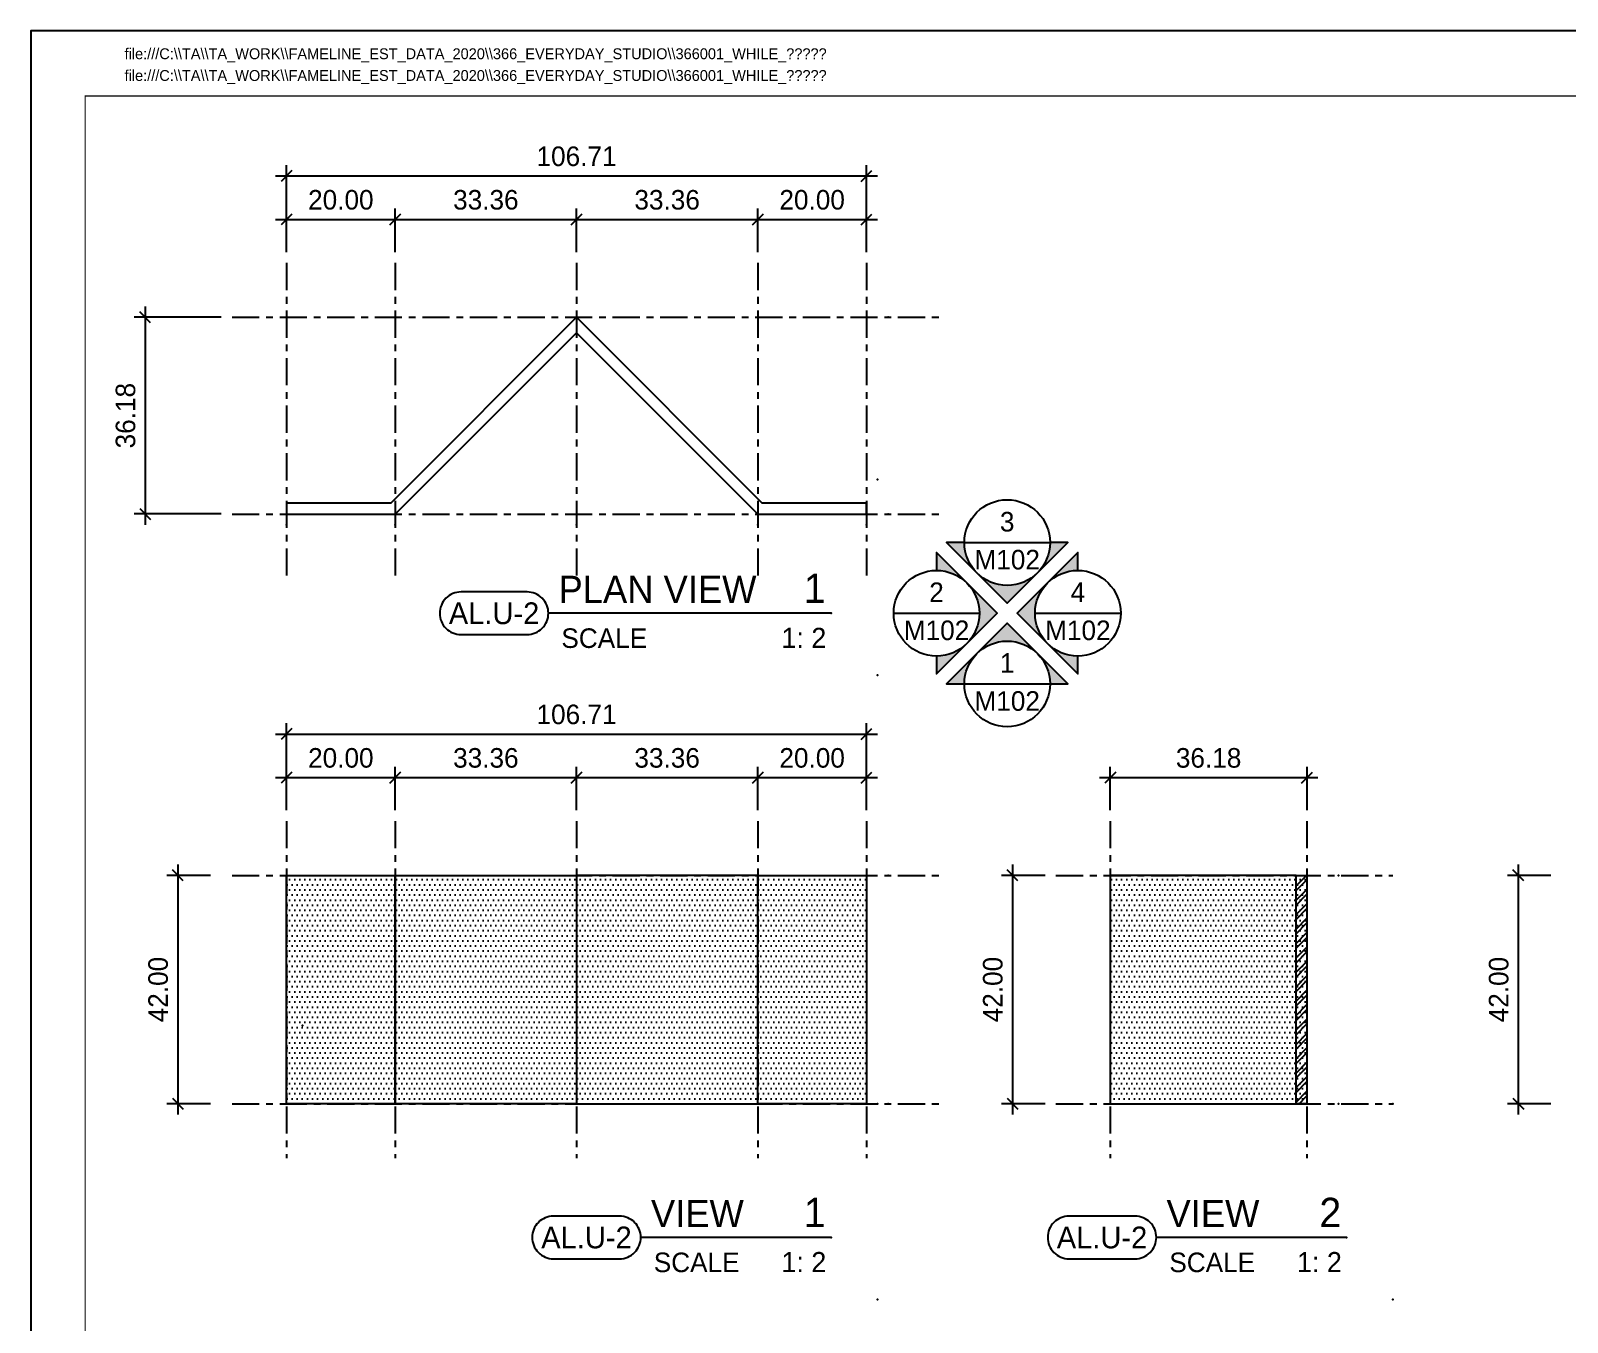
# Model space of a CAD drawing. Header units: millimetres. Extents: x -244126 to 368105, y -173968 to 259060.
# Drawn here: x 16354.9 to 16637.6, y 56579.2 to 56816.8 of the extents above; entities that cross this region are included whole.
import ezdxf
from ezdxf.enums import TextEntityAlignment as Align

# ---------------------------------------------------------------- set-up
doc = ezdxf.new("R2010")
doc.units = ezdxf.units.MM
doc.header["$MEASUREMENT"] = 0
for name, pattern in [('005_GG_TA_LINE', [13.75, 5, -1.25, 1.25, -1.25, 5]), ('ACAD_ISO04W100', [30, 24, -3, 0, -3]), ('BORDER2', [22.225, 6.35, -3.175, 6.35, -3.175, 0, -3.175]), ('CENTER', [2, 1.25, -0.25, 0.25, -0.25]), ('TA_GL_000.00010', [0.000275, 0.0001, -2.5e-05, 2.5e-05, -2.5e-05, 0.0001]), ('TA_GL_005.00', [13.75, 5, -1.25, 1.25, -1.25, 5])]:
    doc.linetypes.add(name, pattern=pattern)
for name, color, linetype in [('000 - GRID', 8, 'CENTER'), ('000 - H A T C H', 8, 'Continuous'), ('000 - L I N E 0.1', 1, 'Continuous'), ('000 - SYMBOL CON', 1, 'Continuous'), ('000 - T E X T', 4, 'Continuous'), ('000 - TITLEBLOCK', 4, 'Continuous'), ('A04_TUBE SERIES', 7, 'Continuous')]:
    doc.layers.add(name, color=color, linetype=linetype)
doc.styles.add('Cetury Gothic', font='GOTHIC.TTF')
doc.styles.add('CORDIA', font='cordia.shx')
doc.styles.add('MtXpl_BrowalliaUPC', font='BrowalliaUPC.ttf')
doc.styles.add('TA', font='Cordia New.ttf', dxfattribs={"height": 4.5})
doc.dimstyles.new('DIM E-E', dxfattribs={"dimscale": 2, "dimtxt": 0.18, "dimasz": 0.1, "dimexe": 0.1, "dimexo": 0.1, "dimgap": 0.09, "dimtad": 1, "dimtoh": 1, "dimzin": 0, "dimdsep": 46, "dimtxsty": 'CORDIA', "dimblk": 'OBLIQUE', "dimcen": 0.1, "dimdle": 0.1, "dimclrd": 40, "dimclre": 140, "dimclrt": 3, "dimadec": 0, "dimazin": 0, "dimtfac": 1, "dimtix": 1, "dimtmove": 2, "dimatfit": 3, "dimfxl": 1, "dimtolj": 1, "dimtzin": 0, "dimarcsym": 0})

# ---------------------------------------------------------------- blocks, each defined once
blk = doc.blocks.new('A$Cfd196da9')
at = {"color": 0, "linetype": 'ByBlock', "const_width": 0.1}
blk.add_lwpolyline([(-143.5, -98), (96.5, -98), (96.5, 99), (-143.5, 99)], close=True, dxfattribs=at)
blk = doc.blocks.new('*U1675')
at = {"linetype": '005_GG_TA_LINE'}
blk.add_point((50, 237), dxfattribs=at)
at = {"layer": '000 - L I N E 0.1', "color": 21, "linetype": 'Continuous'}
blk.add_lwpolyline([(14.24, 420), (0, 420), (0, 405.76)], dxfattribs=at)
at = {"layer": '000 - TITLEBLOCK', "color": 250}
blk.add_lwpolyline([(0, 0), (594, 0), (594, 420), (0, 420)], close=True, dxfattribs=at)
at = {"layer": '000 - T E X T', "color": 3, "xscale": 2, "yscale": 2, "zscale": 2}
blk.add_blockref('A$Cfd196da9', (297, 210), dxfattribs=at)
at = {"color": 4, "style": 'TA'}
blk.add_attdef('SCALE_SIZE', text='', height=2.5, dxfattribs=at).set_placement((573.51, 10.03), align=Align.MIDDLE_LEFT)
blk.add_attdef('PAPER_SIZE', text='', height=2.5, dxfattribs=at).set_placement((568.6, 9.97), align=Align.MIDDLE_RIGHT)
at = {"layer": '000 - T E X T', "color": 250, "style": 'TA'}
for tag, height, p in [('SUPERLINK', 2, (17.26, 415.77)), ('NAMEFILE', 2, (17.26, 411.76)), ('SC', 40, (3.36, 375.21))]:
    blk.add_attdef(tag, text='', height=height, dxfattribs=at).set_placement(p, align=Align.MIDDLE_LEFT)
at = {"layer": '000 - T E X T', "color": 4, "style": 'TA'}
for tag, height, p in [('NAME_JOB_1', 2, (523.67, 338.25)), ('NAME_JOB_2', 2, (523.67, 333.89)), ('NAME_PROJECT_1', 3, (493.81, 318.97)), ('NAME_PROJECT_2', 3, (493.81, 311.57)), ('NAME_PROJECT_3', 3, (493.81, 304.17)), ('CODE_VALUE_1', 1.9, (521.15, 289.12)), ('CODE_VALUE_2', 1.9, (521.15, 283.12)), ('PART_NAME_VALUE_1', 1.9, (521.15, 275.87)), ('PART_NAME_VALUE_2', 1.9, (521.15, 269.87)), ('PART_NAME_VALUE_3', 1.9, (521.15, 263.87)), ('MATTERIAL_VALUE_1', 3.6, (521.96, 256.9)), ('SPEC_VALUE', 3.6, (521.96, 248.68)), ('THICKNESS_VALUE', 3.6, (521.96, 240.53)), ('COATING_VALUE_1', 3.6, (521.96, 232.5)), ('COATING_VALUE_2', 3.6, (521.96, 224.47)), ('NAME_TITLE_1', 2.4, (494.51, 77.62)), ('NAME_TITLE_2', 2.4, (494.51, 70.96)), ('NAME_TITLE_3', 2.4, (494.51, 64.3)), ('DRAWING_NO1', 2.4, (494.61, 32.92)), ('DRAWING_NO2', 2.4, (494.61, 24.91))]:
    blk.add_attdef(tag, text='', height=height, dxfattribs=at).set_placement(p, align=Align.MIDDLE_LEFT)
for tag, p in [('NAME_DAFT', (553.41, 136.22)), ('NAME_CHECKED', (553.41, 122.6)), ('NAME_DESIGNER', (553.41, 109.21)), ('NAME_DESIGN_MGR', (553.41, 95.12))]:
    blk.add_attdef(tag, text='', height=3.6, dxfattribs=at).set_placement(p, align=Align.MIDDLE_CENTER)
for tag, p, height in [('REV', (553.53, 50.25), 3.75), ('NAME_REMARK', (55.29, 17.3), 4)]:
    blk.add_attdef(tag, p, '', height=height, dxfattribs=at)
at = {"layer": '000 - T E X T', "color": 4, "style": 'Cetury Gothic'}
for tag, p in [('SHEET_NO.', (561.58, 34)), ('TOTAL_SHEET_NO.', (560.97, 17.64))]:
    blk.add_attdef(tag, text='', height=3.6, dxfattribs=at).set_placement(p, align=Align.CENTER)
blk = doc.blocks.new('*U4469')
at = {"color": 3}
blk.add_point((0, -38.18), dxfattribs=at)
at = {"layer": '000 - GRID', "color": 0, "linetype": 'ByBlock'}
blk.add_line((0, 10), (0, -48.18), dxfattribs=at)
at = {"layer": '000 - GRID', "color": 0}
blk.add_point((0, 0), dxfattribs=at)
at = {"style": 'TA', "flags": 1}
blk.add_attdef('LOCATION', (6, 6), '', height=4.5, dxfattribs=at)
blk = doc.blocks.new('*U4470')
at = {"color": 3}
blk.add_point((0, -110.71), dxfattribs=at)
at = {"layer": '000 - GRID', "color": 0, "linetype": 'ByBlock'}
blk.add_line((0, 10), (0, -120.71), dxfattribs=at)
at = {"layer": '000 - GRID', "color": 0}
blk.add_point((0, 0), dxfattribs=at)
at = {"style": 'TA', "flags": 1}
blk.add_attdef('LOCATION', (6, 6), '', height=4.5, dxfattribs=at)
blk = doc.blocks.new('A$C2FD3211E')
h = blk.add_hatch(color=2)
h.paths.add_polyline_path([(2.01, 7.26, -0.198912), (2.84, 5.25), (4.02, 5.25)])
h.paths.add_polyline_path([(-2.01, 7.26), (-4.02, 5.25), (-2.84, 5.25, -0.198912)])
h.paths.add_polyline_path([(0, 9.27), (-2.01, 7.26, -0.198912), (0, 8.09, -0.198912), (2.01, 7.26)])
at = {"color": 2}
blk.add_lwpolyline([(2.84, 5.25), (4.02, 5.25), (0, 9.27), (-4.02, 5.25), (-2.84, 5.25)], dxfattribs=at)
blk = doc.blocks.new('A$C66cdf1b7')
at = {"color": 2}
for p, q in [((-3.94, 6.5), (3.94, 6.5)), ((-10.44, 0), (-2.56, 0)), ((2.56, 0), (10.44, 0)), ((-3.94, -6.5), (3.94, -6.5))]:
    blk.add_line(p, q, dxfattribs=at)
for centre in [(0, 6.5), (0, 6.5), (-6.5, 0), (-6.5, 0), (6.5, 0), (6.5, 0), (0, -6.5), (0, -6.5)]:
    blk.add_circle(centre, 3.94, dxfattribs=at)
at = {"color": 3, "xscale": 1.387206065883648, "yscale": 1.387206065883648, "zscale": 1.387206065883648}
for p, rotation in [((0, 13.78), 180), ((-13.78, 0), 270), ((13.78, 0), 89.99999999999997)]:
    blk.add_blockref('A$C2FD3211E', p, dxfattribs=dict(at, rotation=rotation))
blk.add_blockref('A$C2FD3211E', (0, -13.78), dxfattribs=at)
at = {"color": 0, "style": 'Cetury Gothic'}
for tag, p in [('ELE3', (0, 8.42)), ('ELE3_DRAWING', (0, 4.93)), ('ELE2', (-6.5, 1.93)), ('ELE4', (6.5, 1.93)), ('ELE2_DRAWING', (-6.5, -1.57)), ('ELE4_DRAWING', (6.5, -1.57)), ('ELE1', (0, -4.57)), ('ELE1_DRAWING', (0, -8.07))]:
    blk.add_attdef(tag, text='', height=1.8, dxfattribs=at).set_placement(p, align=Align.MIDDLE_CENTER)
blk = doc.blocks.new('*U4481')
at = {"color": 4}
blk.add_line((-4.26, 5.7), (-21.76, 5.7), dxfattribs=at)
at = {"linetype": 'TA_GL_000.00010'}
blk.add_point((0, 18), dxfattribs=at)
for p in [(-4.26, 5.7), (0, 0)]:
    blk.add_point(p)
at = {"layer": '000 - SYMBOL CON', "color": 0, "linetype": 'ByBlock'}
blk.add_lwpolyline([(-29.8, 7.66, 0.414214), (-31.76, 5.7, 0.414214), (-29.8, 3.74), (-23.72, 3.74, 0.414214), (-21.76, 5.7, 0.414214), (-23.72, 7.66)], format="xyb", close=True, dxfattribs=at)
at = {"color": 4, "linetype": 'BORDER2', "style": 'Cetury Gothic'}
blk.add_text('SCALE', height=1.8, dxfattribs=at).set_placement((-20.57, 2.51))
at = {"color": 0, "style": 'TA'}
for tag, p in [('HEADING2', (-20.83, 10.65)), ('HEADING', (-20.83, 6.65))]:
    blk.add_attdef(tag, p, '', height=2.5, dxfattribs=at)
for tag, height, p in [('LO', 2.7, (-4.76, 6.65)), ('SC', 1.85, (-4.7, 2.51))]:
    blk.add_attdef(tag, text='', height=height, dxfattribs=at).set_placement(p, align=Align.RIGHT)
at = {"layer": '000 - T E X T', "color": 0, "style": 'MtXpl_BrowalliaUPC'}
blk.add_attdef('NO.CODE', text='', height=2, dxfattribs=at).set_placement((-26.76, 5.7), align=Align.MIDDLE_CENTER)
blk = doc.blocks.new('*U875')
at = {"color": 4}
blk.add_line((-4.26, 5.7), (-30.26, 5.7), dxfattribs=at)
at = {"linetype": 'TA_GL_000.00010'}
blk.add_point((0, 18), dxfattribs=at)
for p in [(-4.26, 5.7), (0, 0)]:
    blk.add_point(p)
at = {"layer": '000 - SYMBOL CON', "color": 0, "linetype": 'ByBlock'}
blk.add_lwpolyline([(-38.3, 7.66, 0.414214), (-40.26, 5.7, 0.414214), (-38.3, 3.74), (-32.22, 3.74, 0.414214), (-30.26, 5.7, 0.414214), (-32.22, 7.66)], format="xyb", close=True, dxfattribs=at)
at = {"color": 4, "linetype": 'BORDER2', "style": 'Cetury Gothic'}
blk.add_text('SCALE', height=1.8, dxfattribs=at).set_placement((-29.07, 2.51))
at = {"color": 0, "style": 'TA'}
for tag, p in [('HEADING2', (-29.33, 10.65)), ('HEADING', (-29.33, 6.65))]:
    blk.add_attdef(tag, p, '', height=2.5, dxfattribs=at)
for tag, height, p in [('LO', 2.7, (-4.76, 6.65)), ('SC', 1.85, (-4.7, 2.51))]:
    blk.add_attdef(tag, text='', height=height, dxfattribs=at).set_placement(p, align=Align.RIGHT)
at = {"layer": '000 - T E X T', "color": 0, "style": 'MtXpl_BrowalliaUPC'}
blk.add_attdef('NO.CODE', text='', height=2, dxfattribs=at).set_placement((-35.26, 5.7), align=Align.MIDDLE_CENTER)
blk = doc.blocks.new('*U4478')
at = {"color": 4}
blk.add_line((-4.26, 5.7), (-21.76, 5.7), dxfattribs=at)
at = {"linetype": 'TA_GL_000.00010'}
blk.add_point((0, 18), dxfattribs=at)
for p in [(-4.26, 5.7), (0, 0)]:
    blk.add_point(p)
at = {"layer": '000 - SYMBOL CON', "color": 0, "linetype": 'ByBlock'}
blk.add_lwpolyline([(-29.8, 7.66, 0.414214), (-31.76, 5.7, 0.414214), (-29.8, 3.74), (-23.72, 3.74, 0.414214), (-21.76, 5.7, 0.414214), (-23.72, 7.66)], format="xyb", close=True, dxfattribs=at)
at = {"color": 4, "linetype": 'BORDER2', "style": 'Cetury Gothic'}
blk.add_text('SCALE', height=1.8, dxfattribs=at).set_placement((-20.57, 2.51))
at = {"color": 0, "style": 'TA'}
for tag, p in [('HEADING2', (-20.83, 10.65)), ('HEADING', (-20.83, 6.65))]:
    blk.add_attdef(tag, p, '', height=2.5, dxfattribs=at)
for tag, height, p in [('LO', 2.7, (-4.76, 6.65)), ('SC', 1.85, (-4.7, 2.51))]:
    blk.add_attdef(tag, text='', height=height, dxfattribs=at).set_placement(p, align=Align.RIGHT)
at = {"layer": '000 - T E X T', "color": 0, "style": 'MtXpl_BrowalliaUPC'}
blk.add_attdef('NO.CODE', text='', height=2, dxfattribs=at).set_placement((-26.76, 5.7), align=Align.MIDDLE_CENTER)
blk = doc.blocks.new('*U4474')
at = {"color": 3}
blk.add_point((0, -42), dxfattribs=at)
at = {"layer": '000 - GRID', "color": 0, "linetype": 'ByBlock'}
blk.add_line((0, 10), (0, -52), dxfattribs=at)
at = {"layer": '000 - GRID', "color": 0}
blk.add_point((0, 0), dxfattribs=at)
at = {"style": 'TA', "flags": 1}
blk.add_attdef('LOCATION', (6, 6), '', height=4.5, dxfattribs=at)
blk = doc.blocks.new('_Oblique')
at = {"color": 0, "linetype": 'ByBlock', "lineweight": -2}
blk.add_line((-0.5, -0.5), (0.5, 0.5), dxfattribs=at)
blk = doc.blocks.new('*D4475')
at = {"layer": 'A04_TUBE SERIES', "color": 40, "lineweight": -2, "transparency": 16777216}
blk.add_line((16381.93, 56663.4), (16381.93, 56617.4), dxfattribs=at)
at = {"layer": 'A04_TUBE SERIES', "color": 140, "linetype": 'ACAD_ISO04W100', "lineweight": -2, "transparency": 16777216}
for p, q in [((16387.93, 56661.4), (16379.93, 56661.4)), ((16387.93, 56619.4), (16379.93, 56619.4))]:
    blk.add_line(p, q, dxfattribs=at)
at = {"layer": 'Defpoints', "color": 0, "transparency": 16777216}
for p in [(16389.93, 56661.4), (16381.93, 56619.4), (16389.93, 56619.4)]:
    blk.add_point(p, dxfattribs=at)
at = {"layer": 'A04_TUBE SERIES', "color": 40, "lineweight": -2, "transparency": 16777216, "xscale": 2, "yscale": 2, "zscale": 2}
for p, rotation in [((16381.93, 56661.4), 90), ((16381.93, 56619.4), 270)]:
    blk.add_blockref('_Oblique', p, dxfattribs=dict(at, rotation=rotation))
at = {"layer": 'A04_TUBE SERIES', "color": 3, "transparency": 16777216, "insert": (16378.33, 56640.4), "char_height": 3.6, "attachment_point": 5, "rotation": 90, "style": 'CORDIA'}
blk.add_mtext('\\A1;42.00', dxfattribs=at)
blk = doc.blocks.new('*D4476')
at = {"layer": 'A04_TUBE SERIES', "color": 40, "lineweight": -2, "transparency": 16777216}
blk.add_line((16535.49, 56663.4), (16535.49, 56617.4), dxfattribs=at)
at = {"layer": 'A04_TUBE SERIES', "color": 140, "linetype": 'ACAD_ISO04W100', "lineweight": -2, "transparency": 16777216}
for p, q in [((16541.49, 56661.4), (16533.49, 56661.4)), ((16541.49, 56619.4), (16533.49, 56619.4))]:
    blk.add_line(p, q, dxfattribs=at)
at = {"layer": 'Defpoints', "color": 0, "transparency": 16777216}
for p in [(16543.49, 56661.4), (16535.49, 56619.4), (16543.49, 56619.4)]:
    blk.add_point(p, dxfattribs=at)
at = {"layer": 'A04_TUBE SERIES', "color": 40, "lineweight": -2, "transparency": 16777216, "xscale": 2, "yscale": 2, "zscale": 2}
for p, rotation in [((16535.49, 56661.4), 90), ((16535.49, 56619.4), 270)]:
    blk.add_blockref('_Oblique', p, dxfattribs=dict(at, rotation=rotation))
at = {"layer": 'A04_TUBE SERIES', "color": 3, "transparency": 16777216, "insert": (16531.89, 56640.4), "char_height": 3.6, "attachment_point": 5, "rotation": 90, "style": 'CORDIA'}
blk.add_mtext('\\A1;42.00', dxfattribs=at)
blk = doc.blocks.new('*D4477')
at = {"layer": 'A04_TUBE SERIES', "color": 40, "lineweight": -2, "transparency": 16777216}
blk.add_line((16551.49, 56679.4), (16591.68, 56679.4), dxfattribs=at)
at = {"layer": 'A04_TUBE SERIES', "color": 140, "linetype": 'ACAD_ISO04W100', "lineweight": -2, "transparency": 16777216}
for p, q in [((16553.49, 56673.4), (16553.49, 56681.4)), ((16589.68, 56673.4), (16589.68, 56681.4))]:
    blk.add_line(p, q, dxfattribs=at)
at = {"layer": 'Defpoints', "color": 0, "transparency": 16777216}
for p in [(16589.68, 56679.4), (16553.49, 56671.4), (16589.68, 56671.4)]:
    blk.add_point(p, dxfattribs=at)
at = {"layer": 'A04_TUBE SERIES', "color": 40, "lineweight": -2, "transparency": 16777216, "xscale": 2, "yscale": 2, "zscale": 2, "rotation": 180}
blk.add_blockref('_Oblique', (16553.49, 56679.4), dxfattribs=at)
at = {"layer": 'A04_TUBE SERIES', "color": 40, "lineweight": -2, "transparency": 16777216, "xscale": 2, "yscale": 2, "zscale": 2}
blk.add_blockref('_Oblique', (16589.68, 56679.4), dxfattribs=at)
at = {"layer": 'A04_TUBE SERIES', "color": 3, "transparency": 16777216, "insert": (16571.58, 56683), "char_height": 3.6, "attachment_point": 5, "style": 'CORDIA'}
blk.add_mtext('\\A1;36.18', dxfattribs=at)
blk = doc.blocks.new('*D4605')
at = {"color": 140, "linetype": 'ACAD_ISO04W100', "lineweight": -2, "transparency": 16777216}
for p, q in [((16401.93, 56776.07), (16401.93, 56784.07)), ((16421.93, 56776.07), (16421.93, 56784.07))]:
    blk.add_line(p, q, dxfattribs=at)
at = {"color": 40, "lineweight": -2, "transparency": 16777216}
blk.add_line((16399.93, 56782.07), (16423.93, 56782.07), dxfattribs=at)
at = {"layer": 'Defpoints', "color": 0, "transparency": 16777216}
for p in [(16421.93, 56782.07), (16401.93, 56774.07), (16421.93, 56774.07)]:
    blk.add_point(p, dxfattribs=at)
at = {"color": 40, "lineweight": -2, "transparency": 16777216, "xscale": 2, "yscale": 2, "zscale": 2, "rotation": 180}
blk.add_blockref('_Oblique', (16401.93, 56782.07), dxfattribs=at)
at = {"color": 40, "lineweight": -2, "transparency": 16777216, "xscale": 2, "yscale": 2, "zscale": 2}
blk.add_blockref('_Oblique', (16421.93, 56782.07), dxfattribs=at)
at = {"color": 3, "transparency": 16777216, "insert": (16411.93, 56785.67), "char_height": 3.6, "attachment_point": 5, "style": 'CORDIA'}
blk.add_mtext('\\A1;20.00', dxfattribs=at)
blk = doc.blocks.new('*D4606')
at = {"color": 140, "linetype": 'ACAD_ISO04W100', "lineweight": -2, "transparency": 16777216}
for p, q in [((16421.93, 56776.07), (16421.93, 56784.07)), ((16455.29, 56776.07), (16455.29, 56784.07))]:
    blk.add_line(p, q, dxfattribs=at)
at = {"color": 40, "lineweight": -2, "transparency": 16777216}
blk.add_line((16419.93, 56782.07), (16457.29, 56782.07), dxfattribs=at)
at = {"layer": 'Defpoints', "color": 0, "transparency": 16777216}
for p in [(16455.29, 56782.07), (16421.93, 56774.07), (16455.29, 56774.07)]:
    blk.add_point(p, dxfattribs=at)
at = {"color": 40, "lineweight": -2, "transparency": 16777216, "xscale": 2, "yscale": 2, "zscale": 2, "rotation": 180}
blk.add_blockref('_Oblique', (16421.93, 56782.07), dxfattribs=at)
at = {"color": 40, "lineweight": -2, "transparency": 16777216, "xscale": 2, "yscale": 2, "zscale": 2}
blk.add_blockref('_Oblique', (16455.29, 56782.07), dxfattribs=at)
at = {"color": 3, "transparency": 16777216, "insert": (16438.61, 56785.67), "char_height": 3.6, "attachment_point": 5, "style": 'CORDIA'}
blk.add_mtext('\\A1;33.36', dxfattribs=at)
blk = doc.blocks.new('*D4607')
at = {"color": 140, "linetype": 'ACAD_ISO04W100', "lineweight": -2, "transparency": 16777216}
for p, q in [((16455.29, 56776.07), (16455.29, 56784.07)), ((16488.64, 56776.07), (16488.64, 56784.07))]:
    blk.add_line(p, q, dxfattribs=at)
at = {"color": 40, "lineweight": -2, "transparency": 16777216}
blk.add_line((16453.29, 56782.07), (16490.64, 56782.07), dxfattribs=at)
at = {"layer": 'Defpoints', "color": 0, "transparency": 16777216}
for p in [(16488.64, 56782.07), (16455.29, 56774.07), (16488.64, 56774.07)]:
    blk.add_point(p, dxfattribs=at)
at = {"color": 40, "lineweight": -2, "transparency": 16777216, "xscale": 2, "yscale": 2, "zscale": 2, "rotation": 180}
blk.add_blockref('_Oblique', (16455.29, 56782.07), dxfattribs=at)
at = {"color": 40, "lineweight": -2, "transparency": 16777216, "xscale": 2, "yscale": 2, "zscale": 2}
blk.add_blockref('_Oblique', (16488.64, 56782.07), dxfattribs=at)
at = {"color": 3, "transparency": 16777216, "insert": (16471.96, 56785.67), "char_height": 3.6, "attachment_point": 5, "style": 'CORDIA'}
blk.add_mtext('\\A1;33.36', dxfattribs=at)
blk = doc.blocks.new('*D4608')
at = {"color": 140, "linetype": 'ACAD_ISO04W100', "lineweight": -2, "transparency": 16777216}
for p, q in [((16488.64, 56776.07), (16488.64, 56784.07)), ((16508.64, 56776.07), (16508.64, 56784.07))]:
    blk.add_line(p, q, dxfattribs=at)
at = {"color": 40, "lineweight": -2, "transparency": 16777216}
blk.add_line((16486.64, 56782.07), (16510.64, 56782.07), dxfattribs=at)
at = {"layer": 'Defpoints', "color": 0, "transparency": 16777216}
for p in [(16508.64, 56782.07), (16488.64, 56774.07), (16508.64, 56774.07)]:
    blk.add_point(p, dxfattribs=at)
at = {"color": 40, "lineweight": -2, "transparency": 16777216, "xscale": 2, "yscale": 2, "zscale": 2, "rotation": 180}
blk.add_blockref('_Oblique', (16488.64, 56782.07), dxfattribs=at)
at = {"color": 40, "lineweight": -2, "transparency": 16777216, "xscale": 2, "yscale": 2, "zscale": 2}
blk.add_blockref('_Oblique', (16508.64, 56782.07), dxfattribs=at)
at = {"color": 3, "transparency": 16777216, "insert": (16498.64, 56785.67), "char_height": 3.6, "attachment_point": 5, "style": 'CORDIA'}
blk.add_mtext('\\A1;20.00', dxfattribs=at)
blk = doc.blocks.new('*D4609')
at = {"color": 140, "linetype": 'ACAD_ISO04W100', "lineweight": -2, "transparency": 16777216}
for p, q in [((16401.93, 56776.07), (16401.93, 56792.07)), ((16508.64, 56776.07), (16508.64, 56792.07))]:
    blk.add_line(p, q, dxfattribs=at)
at = {"color": 40, "lineweight": -2, "transparency": 16777216}
blk.add_line((16399.93, 56790.07), (16510.64, 56790.07), dxfattribs=at)
at = {"layer": 'Defpoints', "color": 0, "transparency": 16777216}
for p in [(16508.64, 56790.07), (16401.93, 56774.07), (16508.64, 56774.07)]:
    blk.add_point(p, dxfattribs=at)
at = {"color": 40, "lineweight": -2, "transparency": 16777216, "xscale": 2, "yscale": 2, "zscale": 2, "rotation": 180}
blk.add_blockref('_Oblique', (16401.93, 56790.07), dxfattribs=at)
at = {"color": 40, "lineweight": -2, "transparency": 16777216, "xscale": 2, "yscale": 2, "zscale": 2}
blk.add_blockref('_Oblique', (16508.64, 56790.07), dxfattribs=at)
at = {"color": 3, "transparency": 16777216, "insert": (16455.29, 56793.67), "char_height": 3.6, "attachment_point": 5, "style": 'CORDIA'}
blk.add_mtext('\\A1;106.71', dxfattribs=at)
blk = doc.blocks.new('*D4610')
at = {"color": 140, "linetype": 'ACAD_ISO04W100', "lineweight": -2, "transparency": 16777216}
for p, q in [((16389.93, 56764.07), (16373.93, 56764.07)), ((16389.93, 56727.89), (16373.93, 56727.89))]:
    blk.add_line(p, q, dxfattribs=at)
at = {"color": 40, "lineweight": -2, "transparency": 16777216}
blk.add_line((16375.93, 56766.07), (16375.93, 56725.89), dxfattribs=at)
at = {"layer": 'Defpoints', "color": 0, "transparency": 16777216}
for p in [(16391.93, 56764.07), (16375.93, 56727.89), (16391.93, 56727.89)]:
    blk.add_point(p, dxfattribs=at)
at = {"color": 40, "lineweight": -2, "transparency": 16777216, "xscale": 2, "yscale": 2, "zscale": 2}
for p, rotation in [((16375.93, 56764.07), 90), ((16375.93, 56727.89), 270)]:
    blk.add_blockref('_Oblique', p, dxfattribs=dict(at, rotation=rotation))
at = {"color": 3, "transparency": 16777216, "insert": (16372.33, 56745.98), "char_height": 3.6, "attachment_point": 5, "rotation": 90, "style": 'CORDIA'}
blk.add_mtext('\\A1;36.18', dxfattribs=at)
blk = doc.blocks.new('*D4617')
at = {"color": 40, "lineweight": -2, "transparency": 16777216}
blk.add_line((16399.93, 56679.4), (16423.93, 56679.4), dxfattribs=at)
at = {"color": 140, "linetype": 'ACAD_ISO04W100', "lineweight": -2, "transparency": 16777216}
for p, q in [((16401.93, 56673.4), (16401.93, 56681.4)), ((16421.93, 56673.4), (16421.93, 56681.4))]:
    blk.add_line(p, q, dxfattribs=at)
at = {"layer": 'Defpoints', "color": 0, "transparency": 16777216}
for p in [(16421.93, 56679.4), (16401.93, 56671.4), (16421.93, 56671.4)]:
    blk.add_point(p, dxfattribs=at)
at = {"color": 40, "lineweight": -2, "transparency": 16777216, "xscale": 2, "yscale": 2, "zscale": 2, "rotation": 180}
blk.add_blockref('_Oblique', (16401.93, 56679.4), dxfattribs=at)
at = {"color": 40, "lineweight": -2, "transparency": 16777216, "xscale": 2, "yscale": 2, "zscale": 2}
blk.add_blockref('_Oblique', (16421.93, 56679.4), dxfattribs=at)
at = {"color": 3, "transparency": 16777216, "insert": (16411.93, 56683), "char_height": 3.6, "attachment_point": 5, "style": 'CORDIA'}
blk.add_mtext('\\A1;20.00', dxfattribs=at)
blk = doc.blocks.new('*D4618')
at = {"color": 40, "lineweight": -2, "transparency": 16777216}
blk.add_line((16419.93, 56679.4), (16457.29, 56679.4), dxfattribs=at)
at = {"color": 140, "linetype": 'ACAD_ISO04W100', "lineweight": -2, "transparency": 16777216}
for p, q in [((16421.93, 56673.4), (16421.93, 56681.4)), ((16455.29, 56673.4), (16455.29, 56681.4))]:
    blk.add_line(p, q, dxfattribs=at)
at = {"layer": 'Defpoints', "color": 0, "transparency": 16777216}
for p in [(16455.29, 56679.4), (16421.93, 56671.4), (16455.29, 56671.4)]:
    blk.add_point(p, dxfattribs=at)
at = {"color": 40, "lineweight": -2, "transparency": 16777216, "xscale": 2, "yscale": 2, "zscale": 2, "rotation": 180}
blk.add_blockref('_Oblique', (16421.93, 56679.4), dxfattribs=at)
at = {"color": 40, "lineweight": -2, "transparency": 16777216, "xscale": 2, "yscale": 2, "zscale": 2}
blk.add_blockref('_Oblique', (16455.29, 56679.4), dxfattribs=at)
at = {"color": 3, "transparency": 16777216, "insert": (16438.61, 56683), "char_height": 3.6, "attachment_point": 5, "style": 'CORDIA'}
blk.add_mtext('\\A1;33.36', dxfattribs=at)
blk = doc.blocks.new('*D4619')
at = {"color": 40, "lineweight": -2, "transparency": 16777216}
blk.add_line((16453.29, 56679.4), (16490.64, 56679.4), dxfattribs=at)
at = {"color": 140, "linetype": 'ACAD_ISO04W100', "lineweight": -2, "transparency": 16777216}
for p, q in [((16455.29, 56673.4), (16455.29, 56681.4)), ((16488.64, 56673.4), (16488.64, 56681.4))]:
    blk.add_line(p, q, dxfattribs=at)
at = {"layer": 'Defpoints', "color": 0, "transparency": 16777216}
for p in [(16488.64, 56679.4), (16455.29, 56671.4), (16488.64, 56671.4)]:
    blk.add_point(p, dxfattribs=at)
at = {"color": 40, "lineweight": -2, "transparency": 16777216, "xscale": 2, "yscale": 2, "zscale": 2, "rotation": 180}
blk.add_blockref('_Oblique', (16455.29, 56679.4), dxfattribs=at)
at = {"color": 40, "lineweight": -2, "transparency": 16777216, "xscale": 2, "yscale": 2, "zscale": 2}
blk.add_blockref('_Oblique', (16488.64, 56679.4), dxfattribs=at)
at = {"color": 3, "transparency": 16777216, "insert": (16471.96, 56683), "char_height": 3.6, "attachment_point": 5, "style": 'CORDIA'}
blk.add_mtext('\\A1;33.36', dxfattribs=at)
blk = doc.blocks.new('*D4620')
at = {"color": 40, "lineweight": -2, "transparency": 16777216}
blk.add_line((16486.64, 56679.4), (16510.64, 56679.4), dxfattribs=at)
at = {"color": 140, "linetype": 'ACAD_ISO04W100', "lineweight": -2, "transparency": 16777216}
for p, q in [((16488.64, 56673.4), (16488.64, 56681.4)), ((16508.64, 56673.4), (16508.64, 56681.4))]:
    blk.add_line(p, q, dxfattribs=at)
at = {"layer": 'Defpoints', "color": 0, "transparency": 16777216}
for p in [(16508.64, 56679.4), (16488.64, 56671.4), (16508.64, 56671.4)]:
    blk.add_point(p, dxfattribs=at)
at = {"color": 40, "lineweight": -2, "transparency": 16777216, "xscale": 2, "yscale": 2, "zscale": 2, "rotation": 180}
blk.add_blockref('_Oblique', (16488.64, 56679.4), dxfattribs=at)
at = {"color": 40, "lineweight": -2, "transparency": 16777216, "xscale": 2, "yscale": 2, "zscale": 2}
blk.add_blockref('_Oblique', (16508.64, 56679.4), dxfattribs=at)
at = {"color": 3, "transparency": 16777216, "insert": (16498.64, 56683), "char_height": 3.6, "attachment_point": 5, "style": 'CORDIA'}
blk.add_mtext('\\A1;20.00', dxfattribs=at)
blk = doc.blocks.new('*D4621')
at = {"color": 40, "lineweight": -2, "transparency": 16777216}
blk.add_line((16399.93, 56687.4), (16510.64, 56687.4), dxfattribs=at)
at = {"color": 140, "linetype": 'ACAD_ISO04W100', "lineweight": -2, "transparency": 16777216}
for p, q in [((16401.93, 56673.4), (16401.93, 56689.4)), ((16508.64, 56673.4), (16508.64, 56689.4))]:
    blk.add_line(p, q, dxfattribs=at)
at = {"layer": 'Defpoints', "color": 0, "transparency": 16777216}
for p in [(16508.64, 56687.4), (16401.93, 56671.4), (16508.64, 56671.4)]:
    blk.add_point(p, dxfattribs=at)
at = {"color": 40, "lineweight": -2, "transparency": 16777216, "xscale": 2, "yscale": 2, "zscale": 2, "rotation": 180}
blk.add_blockref('_Oblique', (16401.93, 56687.4), dxfattribs=at)
at = {"color": 40, "lineweight": -2, "transparency": 16777216, "xscale": 2, "yscale": 2, "zscale": 2}
blk.add_blockref('_Oblique', (16508.64, 56687.4), dxfattribs=at)
at = {"color": 3, "transparency": 16777216, "insert": (16455.29, 56691), "char_height": 3.6, "attachment_point": 5, "style": 'CORDIA'}
blk.add_mtext('\\A1;106.71', dxfattribs=at)
blk = doc.blocks.new('*D4622')
at = {"layer": 'A04_TUBE SERIES', "color": 40, "lineweight": -2, "transparency": 16777216}
blk.add_line((16628.56, 56663.4), (16628.56, 56617.4), dxfattribs=at)
at = {"layer": 'A04_TUBE SERIES', "color": 140, "linetype": 'ACAD_ISO04W100', "lineweight": -2, "transparency": 16777216}
for p, q in [((16634.56, 56661.4), (16626.56, 56661.4)), ((16634.56, 56619.4), (16626.56, 56619.4))]:
    blk.add_line(p, q, dxfattribs=at)
at = {"layer": 'Defpoints', "color": 0, "transparency": 16777216}
for p in [(16636.56, 56661.4), (16628.56, 56619.4), (16636.56, 56619.4)]:
    blk.add_point(p, dxfattribs=at)
at = {"layer": 'A04_TUBE SERIES', "color": 40, "lineweight": -2, "transparency": 16777216, "xscale": 2, "yscale": 2, "zscale": 2}
for p, rotation in [((16628.56, 56661.4), 90), ((16628.56, 56619.4), 270)]:
    blk.add_blockref('_Oblique', p, dxfattribs=dict(at, rotation=rotation))
at = {"layer": 'A04_TUBE SERIES', "color": 3, "transparency": 16777216, "insert": (16624.96, 56640.4), "char_height": 3.6, "attachment_point": 5, "rotation": 90, "style": 'CORDIA'}
blk.add_mtext('\\A1;42.00', dxfattribs=at)

msp = doc.modelspace()

# ---------------------------------------------------------------- hatches: boundary and pattern name
at = {"layer": '000 - H A T C H'}
h = msp.add_hatch(dxfattribs=at)
h.set_pattern_fill('DOTS', color=1, scale=15)
h.paths.add_polyline_path([(16401.93042, 56661.39631), (16421.93042, 56661.39631), (16421.93042, 56619.39631), (16401.93042, 56619.39631)])
h = msp.add_hatch(dxfattribs=at)
h.set_pattern_fill('DOTS', color=8, scale=15)
h.paths.add_polyline_path([(16421.93042, 56661.39631), (16455.28576, 56661.39631), (16455.28576, 56619.39631), (16421.93042, 56619.39631)])
h = msp.add_hatch(dxfattribs=at)
h.set_pattern_fill('DOTS', color=8, scale=15)
h.paths.add_polyline_path([(16455.28576, 56619.39631), (16488.6411, 56619.39631), (16488.6411, 56661.39631), (16455.28576, 56661.39631)])
h = msp.add_hatch(dxfattribs=at)
h.set_pattern_fill('DOTS', color=1, scale=15)
h.paths.add_polyline_path([(16488.6411, 56661.39631), (16508.6411, 56661.39631), (16508.6411, 56619.39631), (16488.6411, 56619.39631)])
h = msp.add_hatch(dxfattribs=at)
h.set_pattern_fill('DOTS', color=8, scale=15)
h.set_pattern_definition([(0, (-32.5436, 0), (0.46875, 0.9375), [0, -0.9375])])
h.paths.add_polyline_path([(16589.67558, 56661.39631), (16553.49182, 56661.39631), (16553.49182, 56619.39631), (16589.67558, 56619.39631)])
h = msp.add_hatch(dxfattribs=at)
h.set_pattern_fill('ANSI32', color=8, scale=5)
h.set_pattern_definition([(45, (-34.5436, 0), (-1.325825215, 1.325825215), []), (45, (-33.6598, 0), (-1.325825215, 1.325825215), [])])
h.paths.add_polyline_path([(16589.67558, 56619.39631), (16587.67558, 56619.39631), (16587.67558, 56661.39631), (16589.67558, 56661.39631)])

# ---------------------------------------------------------------- linework, layer by layer
at = {"color": 3}
for points in [[(16508.6411, 56729.8875), (16489.46953, 56729.8875), (16455.28576, 56764.07127), (16421.102, 56729.8875), (16401.93042, 56729.8875), (16401.93042, 56727.8875), (16421.93042, 56727.8875), (16455.28576, 56761.24284), (16488.6411, 56727.8875), (16508.6411, 56727.8875)], [(16401.93042, 56661.39631), (16421.93042, 56661.39631), (16421.93042, 56619.39631), (16401.93042, 56619.39631)], [(16421.93042, 56661.39631), (16455.28576, 56661.39631), (16455.28576, 56619.39631), (16421.93042, 56619.39631)], [(16455.28576, 56619.39631), (16488.6411, 56619.39631), (16488.6411, 56661.39631), (16455.28576, 56661.39631)], [(16488.6411, 56661.39631), (16508.6411, 56661.39631), (16508.6411, 56619.39631), (16488.6411, 56619.39631)]]:
    msp.add_lwpolyline(points, close=True, dxfattribs=at)
at = {"layer": 'A04_TUBE SERIES', "color": 1}
msp.add_lwpolyline([(16587.67558, 56661.39631), (16553.49182, 56661.39631), (16553.49182, 56619.39631), (16587.67558, 56619.39631)], close=True, dxfattribs=at)
at = {"layer": 'A04_TUBE SERIES', "color": 3}
msp.add_lwpolyline([(16589.67558, 56619.39631), (16587.67558, 56619.39631), (16587.67558, 56661.39631), (16589.67558, 56661.39631)], close=True, dxfattribs=at)

# ---------------------------------------------------------------- block references
ref = msp.add_blockref('*U1675', (16354.87683, 56396.7919))
ref.add_attrib('SUPERLINK', 'file:///C:\\\\TA\\\\TA_WORK\\\\FAMELINE_EST_DATA_2020\\\\366_EVERYDAY_STUDIO\\\\366001_WHILE_เอกมัย', dxfattribs={"layer": '000 - T E X T', "color": 250, "height": 2, "style": 'TA'}).set_placement((16372.14147, 56812.55724), align=Align.MIDDLE_LEFT)
ref.add_attrib('NAMEFILE', 'file:///C:\\\\TA\\\\TA_WORK\\\\FAMELINE_EST_DATA_2020\\\\366_EVERYDAY_STUDIO\\\\366001_WHILE_เอกมัย', dxfattribs={"layer": '000 - T E X T', "color": 250, "height": 2, "style": 'TA'}).set_placement((16372.14147, 56808.5568), align=Align.MIDDLE_LEFT)
at = {"layer": '000 - GRID', "linetype": 'TA_GL_005.00'}
for name, p in [('*U4469', (16401.93042, 56764.07127)), ('*U4469', (16421.93042, 56764.07127)), ('*U4469', (16455.28576, 56764.07127)), ('*U4469', (16488.6411, 56764.07127)), ('*U4469', (16508.6411, 56764.07127)), ('*U4474', (16401.93042, 56661.39631)), ('*U4474', (16421.93042, 56661.39631)), ('*U4474', (16455.28576, 56661.39631)), ('*U4474', (16488.6411, 56661.39631)), ('*U4474', (16508.6411, 56661.39631)), ('*U4474', (16553.49182, 56661.39631)), ('*U4474', (16589.67558, 56661.39631))]:
    msp.add_blockref(name, p, dxfattribs=at)
at = {"layer": '000 - GRID', "linetype": 'TA_GL_005.00', "rotation": 90}
for name, p in [('*U4470', (16401.93042, 56764.07127)), ('*U4470', (16401.93042, 56727.8875)), ('*U4470', (16401.93042, 56661.39631)), ('*U4474', (16553.49182, 56661.39631)), ('*U4470', (16401.93042, 56619.39631)), ('*U4474', (16553.49182, 56619.39631))]:
    msp.add_blockref(name, p, dxfattribs=at)
at = {"layer": '000 - T E X T', "xscale": 2, "yscale": 2, "zscale": 2}
for name, p, values in [('*U875', (16510.6411, 56698.22801), {'NO.CODE': 'AL.U-2', 'HEADING': 'PLAN VIEW', 'LO': '1', 'SC': '1: 2'}), ('A$C66cdf1b7', (16534.52252, 56709.62966), {'ELE1': '1', 'ELE2': '2', 'ELE3': '3', 'ELE4': '4', 'ELE1_DRAWING': 'M102', 'ELE2_DRAWING': 'M102', 'ELE3_DRAWING': 'M102', 'ELE4_DRAWING': 'M102'}), ('*U4481', (16510.6411, 56583.39631), {'NO.CODE': 'AL.U-2', 'HEADING': 'VIEW', 'LO': '1', 'SC': '1: 2'}), ('*U4478', (16605.49182, 56583.39631), {'NO.CODE': 'AL.U-2', 'HEADING': 'VIEW', 'LO': '2', 'SC': '1: 2'})]:
    msp.add_blockref(name, p, dxfattribs=at).add_auto_attribs(values)

# ---------------------------------------------------------------- dimensions: what is measured, and where the dimension line sits
at = {"color": 3}
for base, p1, p2, picture, middle in [((16508.6411, 56790.07127), (16401.93042, 56774.07127), (16508.6411, 56774.07127), '*D4609', (16455.28576, 56793.67127)), ((16421.93042, 56782.07127), (16401.93042, 56774.07127), (16421.93042, 56774.07127), '*D4605', (16411.93042, 56785.67127)), ((16455.28576, 56782.07127), (16421.93042, 56774.07127), (16455.28576, 56774.07127), '*D4606', (16438.60809, 56785.67127)), ((16488.6411, 56782.07127), (16455.28576, 56774.07127), (16488.6411, 56774.07127), '*D4607', (16471.96343, 56785.67127)), ((16508.6411, 56782.07127), (16488.6411, 56774.07127), (16508.6411, 56774.07127), '*D4608', (16498.6411, 56785.67127)), ((16508.6411, 56687.39631), (16401.93042, 56671.39631), (16508.6411, 56671.39631), '*D4621', (16455.28576, 56690.99631)), ((16421.93042, 56679.39631), (16401.93042, 56671.39631), (16421.93042, 56671.39631), '*D4617', (16411.93042, 56682.99631)), ((16455.28576, 56679.39631), (16421.93042, 56671.39631), (16455.28576, 56671.39631), '*D4618', (16438.60809, 56682.99631)), ((16488.6411, 56679.39631), (16455.28576, 56671.39631), (16488.6411, 56671.39631), '*D4619', (16471.96343, 56682.99631)), ((16508.6411, 56679.39631), (16488.6411, 56671.39631), (16508.6411, 56671.39631), '*D4620', (16498.6411, 56682.99631))]:
    dim = msp.add_linear_dim(base=base, p1=p1, p2=p2, dimstyle='DIM E-E', override={"dimscale": 20}, dxfattribs=at)
    dim.commit()
    dim.dimension.update_dxf_attribs({"geometry": picture, "text_midpoint": middle})
dim = msp.add_linear_dim(base=(16375.93042, 56727.8875), p1=(16391.93042, 56764.07127), p2=(16391.93042, 56727.8875), angle=90, dimstyle='DIM E-E', override={"dimscale": 20}, dxfattribs=at)
dim.commit()
dim.dimension.update_dxf_attribs({"geometry": '*D4610', "text_midpoint": (16372.33042, 56745.97938)})
at = {"layer": 'A04_TUBE SERIES', "color": 3}
dim = msp.add_linear_dim(base=(16589.67558, 56679.39631), p1=(16553.49182, 56671.39631), p2=(16589.67558, 56671.39631), dimstyle='DIM E-E', override={"dimscale": 20}, dxfattribs=at)
dim.commit()
dim.dimension.update_dxf_attribs({"geometry": '*D4477', "text_midpoint": (16571.5837, 56682.99631)})
for base, p1, p2, picture, middle in [((16381.93042, 56619.39631), (16389.93042, 56661.39631), (16389.93042, 56619.39631), '*D4475', (16378.33042, 56640.39631)), ((16535.49182, 56619.39631), (16543.49182, 56661.39631), (16543.49182, 56619.39631), '*D4476', (16531.89182, 56640.39631)), ((16628.56321, 56619.39631), (16636.56321, 56661.39631), (16636.56321, 56619.39631), '*D4622', (16624.96321, 56640.39631))]:
    dim = msp.add_linear_dim(base=base, p1=p1, p2=p2, angle=90, dimstyle='DIM E-E', override={"dimscale": 20}, dxfattribs=at)
    dim.commit()
    dim.dimension.update_dxf_attribs({"geometry": picture, "text_midpoint": middle})

doc.saveas('drawing.dxf')
